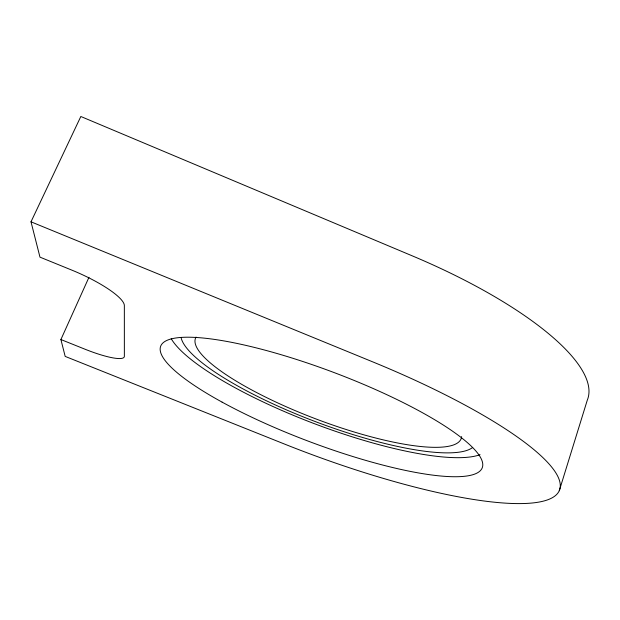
<?xml version="1.0" encoding="UTF-8"?>
<svg xmlns="http://www.w3.org/2000/svg" width="620" height="620" viewBox="0 0 620 620"><rect width="100%" height="100%" fill="white"/><g stroke="black" fill="none" stroke-linecap="round" stroke-linejoin="round"><path stroke-width="0.93" d="M559.279 490.73L587.303 400.132A245.861 73.416 20.6 0 0 412.649 256.013L80.825 116.49L31 221.821L39.974 257.145L71.749 270.088A54.924 12.431 24 0 1 124.349 305.637L124.364 356.237A44.826 8.424 23.2 0 1 84.777 349.122L60.9 339.543L88.97 277.279M31 221.821L373.612 362.235A251.549 54.335 20.7 0 1 556.078 495.024A251.549 54.335 20.7 0 1 284.13 443.904L65.177 356.399L60.9 339.543M480.05 454.661A171.004 39.727 20.7 0 1 316.053 424.312A171.004 39.727 20.7 0 1 171.236 338.714M472.673 447.446A157.426 36.51 20.7 0 1 316.952 422.197A157.426 36.51 20.7 0 1 181.203 338.125M461.613 436.604A141.995 32.876 20.7 0 1 317.851 419.663A141.995 32.876 20.7 0 1 196.059 337.071M222.107 402.132A171.895 36.65 20.7 0 0 481.244 469.604A171.895 36.65 20.7 0 0 261.113 349.13A171.895 36.65 20.7 0 0 222.107 402.132"/></g></svg>
